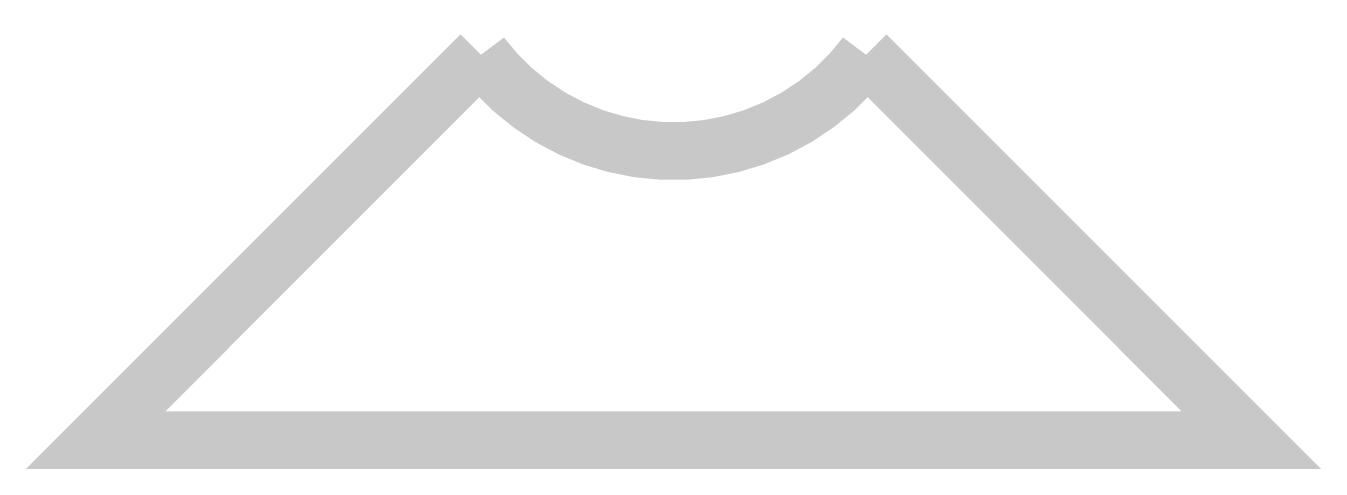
# Model space of a CAD drawing. Extents: x -1.8 to 31.8, y -0.8 to 10.8.
import ezdxf

# ---------------------------------------------------------------- set-up
doc = ezdxf.new("R2010")
doc.units = 0
doc.linetypes.add('DASHDOT', pattern=[1.5, 0.5, -0.5, 0, -0.5])
doc.layers.add('l_green', color=3, linetype='DASHDOT')

msp = doc.modelspace()

# ---------------------------------------------------------------- linework, layer by layer
at = {"layer": 'l_green'}
msp.add_lwpolyline([(0, 0, 1.5, 1.5, 0), (10, 10, 1.5, 1.5, 0.5), (20, 10, 1.5, 1.5, 0), (30, 0, 1.5, 1.5, 0)], format="xyseb", close=True, dxfattribs=at)

doc.saveas('drawing.dxf')
